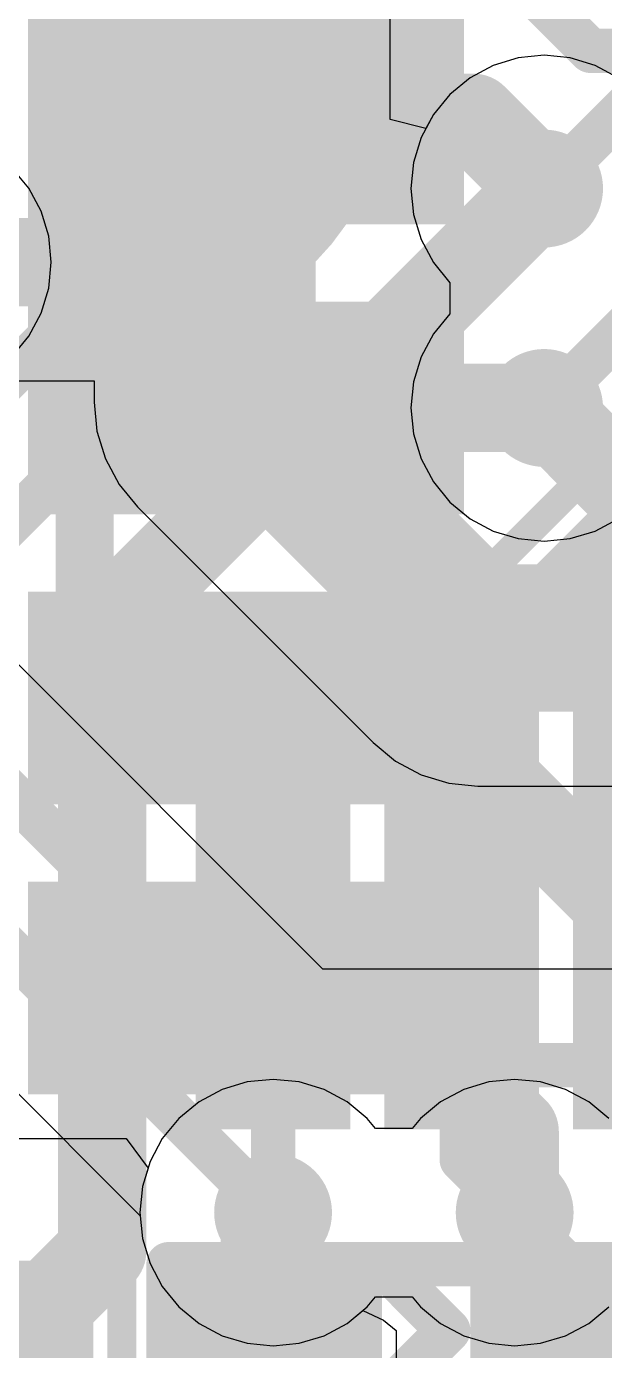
# Model space of a CAD drawing. Extents: x 122.9 to 153, y 141.4 to 165.6.
# Drawn here: x 133.769 to 135.762, y 150.34 to 154.905 of the extents above; entities that cross this region are included whole.
import ezdxf

# ---------------------------------------------------------------- set-up
doc = ezdxf.new("R2010")
doc.units = 0
doc.layers.get('0').update_dxf_attribs({"linetype": 'CONTINUOUS'})
for name, color, linetype in [('BOTTOMLAYER', 5, 'CONTINUOUS'), ('BOTTOMOVERLAY', 54, 'CONTINUOUS'), ('BOTTOMPASTE', 16, 'CONTINUOUS'), ('BOTTOMSOLDER', 6, 'CONTINUOUS'), ('MIDLAYER1', 16, 'CONTINUOUS'), ('MIDLAYER2', 76, 'CONTINUOUS'), ('MULTILAYER', 9, 'CONTINUOUS'), ('TOPLAYER', 1, 'CONTINUOUS'), ('TOPOVERLAY', 2, 'CONTINUOUS'), ('TOPPASTE', 8, 'CONTINUOUS'), ('TOPSOLDER', 216, 'CONTINUOUS')]:
    doc.layers.add(name, color=color, linetype=linetype)

# ---------------------------------------------------------------- blocks, each defined once
blk = doc.blocks.new('SOD882_ESD_3')
at = {"layer": 'TOPLAYER'}
for points in [[(-0.549999, -0.349999), (-0.15, -0.349999), (-0.549999, 0.349999), (-0.15, 0.349999)], [(0.15, -0.349999), (0.549999, -0.349999), (0.15, 0.349999), (0.549999, 0.349999)]]:
    blk.add_solid(points, dxfattribs=at)
at = {"layer": 'TOPOVERLAY', "const_width": 0.1}
for points in [[(-0.750001, 0.549999), (0.749999, 0.549996)], [(-0.750001, -0.549999), (-0.750001, 0.549999)], [(0.749999, -0.549996), (0.749999, 0.549996)], [(-0.750001, -0.549999), (0.749999, -0.549996)]]:
    blk.add_lwpolyline(points, dxfattribs=at)
at = {"layer": 'TOPOVERLAY', "const_width": 0.05}
for points in [[(-0.775, 0.549999, 1), (-0.725002, 0.549999, 1)], [(-0.775, 0.549999, 1), (-0.725002, 0.549999, 1)], [(0.725, 0.549996, 1), (0.774997, 0.549996, 1)], [(0.725, 0.549996, 1), (0.774997, 0.549996, 1)], [(-0.775, -0.549999, 1), (-0.725002, -0.549999, 1)], [(-0.775, -0.549999, 1), (-0.725002, -0.549999, 1)], [(0.725, -0.549996, 1), (0.774997, -0.549996, 1)], [(0.725, -0.549996, 1), (0.774997, -0.549996, 1)]]:
    blk.add_lwpolyline(points, format="xyb", close=True, dxfattribs=at)
at = {"layer": 'TOPPASTE'}
for points in [[(-0.549999, -0.349999), (-0.15, -0.349999), (-0.549999, 0.349999), (-0.15, 0.349999)], [(0.15, -0.349999), (0.549999, -0.349999), (0.15, 0.349999), (0.549999, 0.349999)]]:
    blk.add_solid(points, dxfattribs=at)
at = {"layer": 'TOPSOLDER'}
for points in [[(-0.651599, -0.451599), (-0.0484, -0.451599), (-0.651599, 0.451599), (-0.0484, 0.451599)], [(0.0484, -0.451599), (0.651599, -0.451599), (0.0484, 0.451599), (0.651599, 0.451599)]]:
    blk.add_solid(points, dxfattribs=at)
blk = doc.blocks.new('SOD882_ESD_B_4')
at = {"layer": 'BOTTOMLAYER'}
for points in [[(-0.549999, -0.349999), (-0.15, -0.349999), (-0.549999, 0.349999), (-0.15, 0.349999)], [(0.15, -0.349999), (0.549999, -0.349999), (0.15, 0.349999), (0.549999, 0.349999)]]:
    blk.add_solid(points, dxfattribs=at)
at = {"layer": 'BOTTOMOVERLAY', "const_width": 0.1}
for points in [[(0.749999, 0.549996), (-0.750001, 0.549999)], [(-0.750001, -0.549999), (-0.750001, 0.549999)], [(0.749999, -0.549996), (0.749999, 0.549996)], [(-0.750001, -0.549999), (0.749999, -0.549996)]]:
    blk.add_lwpolyline(points, dxfattribs=at)
at = {"layer": 'BOTTOMOVERLAY', "const_width": 0.05}
for points in [[(-0.775, 0.549999, 1), (-0.725002, 0.549999, 1)], [(-0.775, 0.549999, 1), (-0.725002, 0.549999, 1)], [(0.725, 0.549996, 1), (0.774997, 0.549996, 1)], [(0.725, 0.549996, 1), (0.774997, 0.549996, 1)], [(-0.775, -0.549999, 1), (-0.725002, -0.549999, 1)], [(-0.775, -0.549999, 1), (-0.725002, -0.549999, 1)], [(0.725, -0.549996, 1), (0.774997, -0.549996, 1)], [(0.725, -0.549996, 1), (0.774997, -0.549996, 1)]]:
    blk.add_lwpolyline(points, format="xyb", close=True, dxfattribs=at)
at = {"layer": 'BOTTOMPASTE'}
for points in [[(-0.549999, -0.349999), (-0.15, -0.349999), (-0.549999, 0.349999), (-0.15, 0.349999)], [(0.15, -0.349999), (0.549999, -0.349999), (0.15, 0.349999), (0.549999, 0.349999)]]:
    blk.add_solid(points, dxfattribs=at)
at = {"layer": 'BOTTOMSOLDER'}
for points in [[(-0.651599, -0.451599), (-0.0484, -0.451599), (-0.651599, 0.451599), (-0.0484, 0.451599)], [(0.0484, -0.451599), (0.651599, -0.451599), (0.0484, 0.451599), (0.651599, 0.451599)]]:
    blk.add_solid(points, dxfattribs=at)
blk = doc.blocks.new('FPC_8P_1MM_6')
at = {"layer": 'TOPLAYER'}
for points in [[(3.735001, -0.649999), (4.264998, -0.649999), (3.735001, 0.649999), (4.264998, 0.649999)], [(4.735002, -0.649999), (5.264998, -0.649999), (4.735002, 0.649999), (5.264998, 0.649999)], [(5.735002, -0.649999), (6.264999, -0.649999), (5.735002, 0.649999), (6.264999, 0.649999)], [(6.735003, -0.649999), (7.264999, -0.649999), (6.735003, 0.649999), (7.264999, 0.649999)]]:
    blk.add_solid(points, dxfattribs=at)
at = {"layer": 'TOPOVERLAY', "const_width": 0.0762}
blk.add_lwpolyline([(9.95, -0.05), (7.6, -0.05)], dxfattribs=at)
at = {"layer": 'TOPOVERLAY', "const_width": 0.0381}
blk.add_lwpolyline([(7.58095, -0.05, 1), (7.61905, -0.05, 1)], format="xyb", close=True, dxfattribs=at)
at = {"layer": 'TOPPASTE'}
for points in [[(3.735001, -0.649999), (4.264998, -0.649999), (3.735001, 0.649999), (4.264998, 0.649999)], [(4.735002, -0.649999), (5.264998, -0.649999), (4.735002, 0.649999), (5.264998, 0.649999)], [(5.735002, -0.649999), (6.264999, -0.649999), (5.735002, 0.649999), (6.264999, 0.649999)], [(6.735003, -0.649999), (7.264999, -0.649999), (6.735003, 0.649999), (7.264999, 0.649999)]]:
    blk.add_solid(points, dxfattribs=at)
at = {"layer": 'TOPSOLDER'}
for points in [[(3.633401, -0.751599), (4.366598, -0.751599), (3.633401, 0.751599), (4.366598, 0.751599)], [(4.633402, -0.751599), (5.366598, -0.751599), (4.633402, 0.751599), (5.366598, 0.751599)], [(5.633402, -0.751599), (6.366599, -0.751599), (5.633402, 0.751599), (6.366599, 0.751599)], [(6.633403, -0.751599), (7.366599, -0.751599), (6.633403, 0.751599), (7.366599, 0.751599)]]:
    blk.add_solid(points, dxfattribs=at)
blk = doc.blocks.new('TSSOP14_B_7')
at = {"layer": 'BOTTOMLAYER'}
for points in [[(2.250001, -0.815238), (3.649998, -0.815238), (2.250001, -0.485242), (3.649998, -0.485242)], [(2.250001, -1.465478), (3.649998, -1.465478), (2.250001, -1.135482), (3.649998, -1.135482)], [(2.250001, -2.115718), (3.649998, -2.115718), (2.250001, -1.785722), (3.649998, -1.785722)]]:
    blk.add_solid(points, dxfattribs=at)
at = {"layer": 'BOTTOMOVERLAY', "const_width": 0.2}
for points in [[(2.000001, -2.6), (2.000001, 2.6)], [(2.000001, -2.6), (1.000001, -2.6)]]:
    blk.add_lwpolyline(points, dxfattribs=at)
at = {"layer": 'BOTTOMOVERLAY', "const_width": 0.2032}
blk.add_lwpolyline([(-1.000001, -2.6, -1), (1.000001, -2.6)], format="xyb", dxfattribs=at)
at = {"layer": 'BOTTOMOVERLAY'}
for points, const_width in [([(0.949201, -2.6, 1), (1.050801, -2.6, 1)], 0.1016), ([(0.950001, -2.6, 1), (1.05, -2.6, 1)], 0.1), ([(1.950001, -2.6, 1), (2.050001, -2.6, 1)], 0.1), ([(1.950001, -2.6, 1), (2.050001, -2.6, 1)], 0.1)]:
    blk.add_lwpolyline(points, format="xyb", close=True, dxfattribs=dict(at, const_width=const_width))
at = {"layer": 'BOTTOMPASTE'}
for points in [[(2.268002, -1.447477), (3.631997, -1.447477), (2.268002, -1.153483), (3.631997, -1.153483)], [(2.268002, -2.097717), (3.631997, -2.097717), (2.268002, -1.803723), (3.631997, -1.803723)]]:
    blk.add_solid(points, dxfattribs=at)
at = {"layer": 'BOTTOMSOLDER'}
for points in [[(2.148401, -0.916838), (3.751598, -0.916838), (2.148401, -0.383642), (3.751598, -0.383642)], [(2.148401, -1.567078), (3.751598, -1.567078), (2.148401, -1.033882), (3.751598, -1.033882)], [(2.148401, -2.217318), (3.751598, -2.217318), (2.148401, -1.684122), (3.751598, -1.684122)]]:
    blk.add_solid(points, dxfattribs=at)
blk = doc.blocks.new('R0402_B_8')
at = {"layer": 'BOTTOMLAYER'}
for points in [[(-0.762, -0.3048), (-0.254, -0.3048), (-0.762, 0.3048), (-0.254, 0.3048)], [(0.254, -0.3048), (0.762, -0.3048), (0.254, 0.3048), (0.762, 0.3048)]]:
    blk.add_solid(points, dxfattribs=at)
at = {"layer": 'BOTTOMOVERLAY', "const_width": 0.1524}
for points in [[(0.889, 0.4318), (-0.889, 0.4318)], [(-0.889, 0.4318), (-0.889, -0.431795)], [(0.1524, 0.4318), (-0.0762, 0.2032)], [(0.889, 0.4318), (0.889, -0.431795)], [(0.127, 0), (-0.0762, 0.2032)], [(0.127, 0), (-0.0762, -0.2032)], [(0.1524, -0.4318), (-0.0762, -0.2032)], [(0.889, -0.431795), (-0.889, -0.431795)]]:
    blk.add_lwpolyline(points, dxfattribs=at)
at = {"layer": 'BOTTOMOVERLAY', "const_width": 0.0762}
for points in [[(-0.9271, 0.4318, 1), (-0.8509, 0.4318, 1)], [(-0.9271, 0.4318, 1), (-0.8509, 0.4318, 1)], [(0.1143, 0.4318, 1), (0.1905, 0.4318, 1)], [(0.8509, 0.4318, 1), (0.9271, 0.4318, 1)], [(0.8509, 0.4318, 1), (0.9271, 0.4318, 1)], [(-0.1143, 0.2032, 1), (-0.0381, 0.2032, 1)], [(-0.1143, 0.2032, 1), (-0.0381, 0.2032, 1)], [(0.0889, 0, 1), (0.1651, 0, 1)], [(0.0889, 0, 1), (0.1651, 0, 1)], [(-0.1143, -0.2032, 1), (-0.0381, -0.2032, 1)], [(-0.1143, -0.2032, 1), (-0.0381, -0.2032, 1)], [(-0.9271, -0.431795, 1), (-0.8509, -0.431795, 1)], [(-0.9271, -0.431795, 1), (-0.8509, -0.431795, 1)], [(0.1143, -0.4318, 1), (0.1905, -0.4318, 1)], [(0.8509, -0.431795, 1), (0.9271, -0.431795, 1)], [(0.8509, -0.431795, 1), (0.9271, -0.431795, 1)]]:
    blk.add_lwpolyline(points, format="xyb", close=True, dxfattribs=at)
at = {"layer": 'BOTTOMPASTE'}
for points in [[(-0.762, -0.3048), (-0.254, -0.3048), (-0.762, 0.3048), (-0.254, 0.3048)], [(0.254, -0.3048), (0.762, -0.3048), (0.254, 0.3048), (0.762, 0.3048)]]:
    blk.add_solid(points, dxfattribs=at)
at = {"layer": 'BOTTOMSOLDER'}
for points in [[(-0.8636, -0.4064), (-0.1524, -0.4064), (-0.8636, 0.4064), (-0.1524, 0.4064)], [(0.1524, -0.4064), (0.8636, -0.4064), (0.1524, 0.4064), (0.8636, 0.4064)]]:
    blk.add_solid(points, dxfattribs=at)

msp = doc.modelspace()

# ---------------------------------------------------------------- linework, layer by layer
at = {"layer": 'BOTTOMLAYER'}
for points, const_width in [([(134.690201, 154.168602), (134.690201, 156.149802)], 0.1524), ([(134.334601, 154.321002), (134.334601, 155.997402)], 0.1524), ([(135.553801, 154.346402), (136.087201, 154.879802)], 0.1524), ([(135.553801, 153.590003), (136.442801, 154.479003)], 0.1524), ([(134.029801, 152.822402), (135.553801, 154.346402)], 0.3048), ([(133.267801, 153.254202), (134.334601, 154.321002)], 0.1524), ([(133.598001, 153.076402), (134.690201, 154.168602)], 0.1524), ([(134.029801, 150.683201), (134.029801, 152.822402)], 0.3048), ([(134.619081, 150.815802), (134.619081, 151.904403)], 0.1524), ([(135.269321, 150.998682), (135.269321, 151.904403)], 0.1524), ([(135.269321, 150.998682), (135.452201, 150.815802)], 0.1524), ([(134.619081, 150.226522), (134.619081, 150.815802)], 0.1524), ([(135.452201, 150.815802), (135.655401, 150.612602)], 0.1524), ([(133.547201, 150.200601), (134.029801, 150.683201)], 0.3048), ([(135.655401, 150.206202), (135.655401, 150.612602)], 0.1524)]:
    msp.add_lwpolyline(points, dxfattribs=dict(at, const_width=const_width))
for points, const_width in [([(135.452201, 154.346402, 1), (135.655401, 154.346402, 1)], 0.2032), ([(135.477601, 154.346402, 1), (135.630001, 154.346402, 1)], 0.1524), ([(134.296501, 154.321002, 1), (134.372701, 154.321002, 1)], 0.0762), ([(134.296501, 154.321002, 1), (134.372701, 154.321002, 1)], 0.0762), ([(135.515701, 154.346402, 1), (135.591901, 154.346402, 1)], 0.0762), ([(134.652101, 154.168602, 1), (134.728301, 154.168602, 1)], 0.0762), ([(134.652101, 154.168602, 1), (134.728301, 154.168602, 1)], 0.0762), ([(135.452201, 153.590003, 1), (135.655401, 153.590003, 1)], 0.2032), ([(135.515701, 153.590003, 1), (135.591901, 153.590003, 1)], 0.0762), ([(133.953601, 152.822402, 1), (134.106001, 152.822402, 1)], 0.1524), ([(133.953601, 152.822402, 1), (134.106001, 152.822402, 1)], 0.1524), ([(134.580981, 151.904403, 1), (134.657181, 151.904403, 1)], 0.0762), ([(135.231221, 151.904403, 1), (135.307421, 151.904403, 1)], 0.0762), ([(135.231221, 150.998682, 1), (135.307421, 150.998682, 1)], 0.0762), ([(135.231221, 150.998682, 1), (135.307421, 150.998682, 1)], 0.0762), ([(134.517481, 150.815802, 1), (134.720681, 150.815802, 1)], 0.2032), ([(135.350601, 150.815802, 1), (135.553801, 150.815802, 1)], 0.2032), ([(134.580981, 150.815802, 1), (134.657181, 150.815802, 1)], 0.0762), ([(134.580981, 150.815802, 1), (134.657181, 150.815802, 1)], 0.0762), ([(135.414101, 150.815802, 1), (135.490301, 150.815802, 1)], 0.0762), ([(135.414101, 150.815802, 1), (135.490301, 150.815802, 1)], 0.0762), ([(133.953601, 150.683201, 1), (134.106001, 150.683201, 1)], 0.1524), ([(133.953601, 150.683201, 1), (134.106001, 150.683201, 1)], 0.1524), ([(135.617301, 150.612602, 1), (135.693501, 150.612602, 1)], 0.0762), ([(135.617301, 150.612602, 1), (135.693501, 150.612602, 1)], 0.0762)]:
    msp.add_lwpolyline(points, format="xyb", close=True, dxfattribs=dict(at, const_width=const_width))
at = {"layer": 'MIDLAYER1'}
for p, q in [((135.464174, 154.796988), (135.377992, 154.770844)), ((135.553801, 154.805814), (135.464174, 154.796988)), ((135.643427, 154.796988), (135.553801, 154.805814)), ((135.729609, 154.770844), (135.643427, 154.796988)), ((135.377992, 154.770844), (135.298564, 154.72839)), ((135.809037, 154.72839), (135.729609, 154.770844)), ((135.298564, 154.72839), (135.228947, 154.671255)), ((135.228947, 154.671255), (135.171812, 154.601639)), ((135.171812, 154.601639), (135.129359, 154.522211)), ((135.129359, 154.522211), (135.103215, 154.436028)), ((135.103215, 154.436028), (135.094388, 154.346402)), ((133.776789, 154.347639), (133.719654, 154.417255)), ((133.819242, 154.268211), (133.776789, 154.347639)), ((135.094388, 154.346402), (135.103215, 154.256776)), ((133.845386, 154.182028), (133.819242, 154.268211)), ((135.103215, 154.256776), (135.129359, 154.170593)), ((133.854213, 154.092402), (133.845386, 154.182028)), ((135.129359, 154.170593), (135.171812, 154.091165)), ((133.845386, 154.002776), (133.854213, 154.092402)), ((135.171812, 154.091165), (135.228947, 154.021551)), ((135.228947, 154.021551), (135.228947, 153.914853)), ((133.819242, 153.916593), (133.845386, 154.002776)), ((133.776789, 153.837165), (133.819242, 153.916593)), ((135.228947, 153.914853), (135.171812, 153.84524)), ((135.171812, 153.84524), (135.129359, 153.765811)), ((133.719654, 153.767549), (133.776789, 153.837165)), ((135.129359, 153.765811), (135.103215, 153.679629)), ((135.103215, 153.679629), (135.094388, 153.590003)), ((135.094388, 153.590003), (135.103215, 153.500376)), ((135.103215, 153.500376), (135.129359, 153.414194)), ((135.129359, 153.414194), (135.171812, 153.334766)), ((135.171812, 153.334766), (135.228947, 153.265149)), ((135.228947, 153.265149), (135.298564, 153.208015)), ((135.298564, 153.208015), (135.377992, 153.165561)), ((135.729609, 153.165561), (135.809037, 153.208015)), ((135.377992, 153.165561), (135.464174, 153.139417)), ((135.643427, 153.139417), (135.729609, 153.165561)), ((135.464174, 153.139417), (135.553801, 153.13059)), ((135.553801, 153.13059), (135.643427, 153.139417)), ((134.443272, 151.240244), (134.363844, 151.19779)), ((134.529454, 151.266388), (134.443272, 151.240244)), ((134.619081, 151.275214), (134.529454, 151.266388)), ((134.708707, 151.266388), (134.619081, 151.275214)), ((134.794889, 151.240244), (134.708707, 151.266388)), ((134.874317, 151.19779), (134.794889, 151.240244)), ((135.276392, 151.240244), (135.196964, 151.19779)), ((135.362574, 151.266388), (135.276392, 151.240244)), ((135.452201, 151.275214), (135.362574, 151.266388)), ((135.541827, 151.266388), (135.452201, 151.275214)), ((135.628009, 151.240244), (135.541827, 151.266388)), ((135.707437, 151.19779), (135.628009, 151.240244)), ((134.363844, 151.19779), (134.294227, 151.140655)), ((134.943934, 151.140655), (134.874317, 151.19779)), ((135.196964, 151.19779), (135.127347, 151.140655)), ((135.777054, 151.140655), (135.707437, 151.19779)), ((134.294227, 151.140655), (134.237092, 151.071039)), ((134.972141, 151.106287), (134.943934, 151.140655)), ((135.099141, 151.106287), (134.972141, 151.106287)), ((135.127347, 151.140655), (135.099141, 151.106287)), ((134.237092, 151.071039), (134.194639, 150.991611)), ((134.194639, 150.991611), (134.168495, 150.905428)), ((134.168495, 150.905428), (134.159668, 150.815802)), ((134.159668, 150.815802), (134.168495, 150.726176)), ((134.168495, 150.726176), (134.194639, 150.639993)), ((134.194639, 150.639993), (134.237092, 150.560565)), ((134.237092, 150.560565), (134.294227, 150.490949)), ((134.943934, 150.490949), (134.972141, 150.525317)), ((134.972141, 150.525317), (135.099141, 150.525317)), ((135.099141, 150.525317), (135.127347, 150.490949)), ((134.294227, 150.490949), (134.363844, 150.433814)), ((134.874317, 150.433814), (134.943934, 150.490949)), ((135.127347, 150.490949), (135.196964, 150.433814)), ((135.707437, 150.433814), (135.777054, 150.490949)), ((134.363844, 150.433814), (134.443272, 150.39136)), ((134.794889, 150.39136), (134.874317, 150.433814)), ((135.196964, 150.433814), (135.276392, 150.39136)), ((135.628009, 150.39136), (135.707437, 150.433814)), ((134.443272, 150.39136), (134.529454, 150.365216)), ((134.708707, 150.365216), (134.794889, 150.39136)), ((135.276392, 150.39136), (135.362574, 150.365216)), ((135.541827, 150.365216), (135.628009, 150.39136)), ((134.529454, 150.365216), (134.619081, 150.35639)), ((134.619081, 150.35639), (134.708707, 150.365216)), ((135.362574, 150.365216), (135.452201, 150.35639)), ((135.452201, 150.35639), (135.541827, 150.365216))]:
    msp.add_line(p, q, dxfattribs=at)
at = {"layer": 'MIDLAYER1', "const_width": 0.2032}
for points in [[(135.452201, 154.346402, 1), (135.655401, 154.346402, 1)], [(135.452201, 153.590003, 1), (135.655401, 153.590003, 1)], [(134.517481, 150.815802, 1), (134.720681, 150.815802, 1)], [(135.350601, 150.815802, 1), (135.553801, 150.815802, 1)]]:
    msp.add_lwpolyline(points, format="xyb", close=True, dxfattribs=at)
at = {"layer": 'MIDLAYER2'}
for p, q in [((135.022859, 154.584303), (135.022859, 155.514802)), ((135.464174, 154.796988), (135.377992, 154.770844)), ((135.553801, 154.805814), (135.464174, 154.796988)), ((135.643427, 154.796988), (135.553801, 154.805814)), ((135.729609, 154.770844), (135.643427, 154.796988)), ((135.377992, 154.770844), (135.298564, 154.72839)), ((135.809037, 154.72839), (135.729609, 154.770844)), ((135.298564, 154.72839), (135.228947, 154.671255)), ((135.228947, 154.671255), (135.171812, 154.601639)), ((135.146054, 154.553448), (135.022859, 154.584303)), ((135.171812, 154.601639), (135.146054, 154.553448)), ((133.600685, 153.684036), (134.001942, 153.684036)), ((134.001942, 153.684036), (134.001942, 153.609802)), ((134.001942, 153.609802), (134.011749, 153.510216)), ((134.011749, 153.510216), (134.040799, 153.414458)), ((134.040799, 153.414458), (134.087969, 153.326206)), ((134.087969, 153.326206), (134.151451, 153.248853)), ((134.151451, 153.248853), (134.964251, 152.436053)), ((134.790658, 151.6556), (133.237102, 153.209155)), ((132.218382, 152.747266), (134.16074, 150.80491)), ((134.964251, 152.436053), (134.964249, 152.436053)), ((134.964249, 152.436053), (134.964251, 152.43605)), ((134.964251, 152.43605), (134.964254, 152.436048)), ((134.964254, 152.436048), (134.964254, 152.43605)), ((134.964254, 152.43605), (135.041604, 152.372571)), ((135.041604, 152.372571), (135.129857, 152.3254)), ((135.129857, 152.3254), (135.225615, 152.296353)), ((135.225615, 152.296353), (135.325201, 152.286543)), ((135.325201, 152.286543), (139.939761, 152.286543)), ((138.037921, 151.6556), (134.790658, 151.6556)), ((134.16074, 150.80491), (134.168495, 150.726176)), ((134.168495, 150.726176), (134.194639, 150.639993)), ((134.194639, 150.639993), (134.237092, 150.560565)), ((134.237092, 150.560565), (134.294227, 150.490949)), ((134.943934, 150.490949), (134.972141, 150.525317)), ((134.972141, 150.525317), (135.099141, 150.525317)), ((135.099141, 150.525317), (135.127347, 150.490949)), ((134.294227, 150.490949), (134.363844, 150.433814)), ((134.874317, 150.433814), (134.943934, 150.490949)), ((135.127347, 150.490949), (135.196964, 150.433814)), ((135.707437, 150.433814), (135.777054, 150.490949)), ((134.363844, 150.433814), (134.443272, 150.39136)), ((134.794889, 150.39136), (134.874317, 150.433814)), ((135.196964, 150.433814), (135.276392, 150.39136)), ((135.628009, 150.39136), (135.707437, 150.433814)), ((134.443272, 150.39136), (134.529454, 150.365216)), ((134.708707, 150.365216), (134.794889, 150.39136)), ((135.276392, 150.39136), (135.362574, 150.365216)), ((135.541827, 150.365216), (135.628009, 150.39136)), ((134.529454, 150.365216), (134.619081, 150.35639)), ((134.619081, 150.35639), (134.708707, 150.365216)), ((135.362574, 150.365216), (135.452201, 150.35639)), ((135.452201, 150.35639), (135.541827, 150.365216))]:
    msp.add_line(p, q, dxfattribs=at)
for points, const_width in [([(134.512401, 154.067002), (134.512401, 155.514802)], 0.508), ([(134.512401, 153.609802), (134.512401, 154.067002)], 0.508), ([(133.394801, 154.092402), (134.487001, 154.092402)], 0.3048), ([(134.487001, 154.092402), (134.512401, 154.067002)], 0.3048), ([(134.512401, 153.609802), (135.325201, 152.797002)], 0.508), ([(132.531201, 153.445825), (134.653223, 151.323802)], 0.1524), ([(132.175601, 153.259282), (134.619081, 150.815802)], 0.1524), ([(135.325201, 152.797002), (137.585801, 152.797002)], 0.508), ([(134.653223, 151.323802), (138.037921, 151.323802)], 0.1524)]:
    msp.add_lwpolyline(points, dxfattribs=dict(at, const_width=const_width))
for points, const_width in [([(135.452201, 154.346402, 1), (135.655401, 154.346402, 1)], 0.2032), ([(134.385401, 154.067002, 1), (134.639401, 154.067002, 1)], 0.254), ([(134.385401, 154.067002, 1), (134.639401, 154.067002, 1)], 0.254), ([(134.410801, 154.092402, 1), (134.563201, 154.092402, 1)], 0.1524), ([(134.410801, 154.092402, 1), (134.563201, 154.092402, 1)], 0.1524), ([(134.436201, 154.067002, 1), (134.588601, 154.067002, 1)], 0.1524), ([(134.385401, 153.609802, 1), (134.639401, 153.609802, 1)], 0.254), ([(134.385401, 153.609802, 1), (134.639401, 153.609802, 1)], 0.254), ([(135.452201, 153.590003, 1), (135.655401, 153.590003, 1)], 0.2032), ([(135.198201, 152.797002, 1), (135.452201, 152.797002, 1)], 0.254), ([(135.198201, 152.797002, 1), (135.452201, 152.797002, 1)], 0.254), ([(134.615123, 151.323802, 1), (134.691323, 151.323802, 1)], 0.0762), ([(134.615123, 151.323802, 1), (134.691323, 151.323802, 1)], 0.0762), ([(134.517481, 150.815802, 1), (134.720681, 150.815802, 1)], 0.2032), ([(135.350601, 150.815802, 1), (135.553801, 150.815802, 1)], 0.2032), ([(134.580981, 150.815802, 1), (134.657181, 150.815802, 1)], 0.0762)]:
    msp.add_lwpolyline(points, format="xyb", close=True, dxfattribs=dict(at, const_width=const_width))
at = {"layer": 'MULTILAYER', "const_width": 0.2032}
for points in [[(135.452201, 154.346402, 1), (135.655401, 154.346402, 1)], [(135.452201, 153.590003, 1), (135.655401, 153.590003, 1)], [(134.517481, 150.815802, 1), (134.720681, 150.815802, 1)], [(135.350601, 150.815802, 1), (135.553801, 150.815802, 1)]]:
    msp.add_lwpolyline(points, format="xyb", close=True, dxfattribs=at)
at = {"layer": 'TOPLAYER'}
for p, q in [((133.622001, 151.071003), (134.112124, 151.071003)), ((134.112124, 151.071003), (134.187778, 150.968994)), ((134.187778, 150.968994), (134.168495, 150.905428)), ((134.168495, 150.905428), (134.159668, 150.815802)), ((134.159668, 150.815802), (134.168495, 150.726176)), ((134.168495, 150.726176), (134.194639, 150.639993)), ((134.194639, 150.639993), (134.237092, 150.560565)), ((134.237092, 150.560565), (134.294227, 150.490949)), ((134.294227, 150.490949), (134.363844, 150.433814)), ((134.874317, 150.433814), (134.929027, 150.478714)), ((134.929027, 150.478714), (134.999385, 150.445437)), ((134.363844, 150.433814), (134.443272, 150.39136)), ((134.794889, 150.39136), (134.874317, 150.433814)), ((134.999385, 150.445437), (135.043835, 150.408957)), ((134.443272, 150.39136), (134.529454, 150.365216)), ((134.708707, 150.365216), (134.794889, 150.39136)), ((135.043835, 150.408957), (135.043835, 149.999804)), ((134.529454, 150.365216), (134.619081, 150.35639)), ((134.619081, 150.35639), (134.708707, 150.365216))]:
    msp.add_line(p, q, dxfattribs=at)
for points, const_width in [([(134.945199, 155.590004), (135.714202, 154.821001)], 0.1524), ([(135.714202, 154.821001), (136.268201, 154.821001)], 0.1524), ([(134.526, 154.590003), (135.310199, 154.590003)], 0.3048), ([(135.310199, 154.590003), (135.553801, 154.346402)], 0.3048), ([(134.526, 153.590003), (135.553801, 153.590003)], 0.3048), ([(135.553801, 153.590003), (136.024026, 153.119778)], 0.3048), ([(134.526, 152.590002), (135.1004, 152.590002)], 0.3048), ([(135.1004, 152.590002), (136.2172, 151.473202)], 0.3048), ([(134.526, 151.590002), (134.957401, 151.590002)], 0.3048), ([(134.957401, 151.590002), (135.452201, 151.095202)], 0.3048), ([(135.452201, 150.815802), (135.452201, 151.095202)], 0.3048), ([(135.452201, 149.647405), (135.452201, 150.815802)], 0.3048)]:
    msp.add_lwpolyline(points, dxfattribs=dict(at, const_width=const_width))
for points, const_width in [([(135.676102, 154.821001, 1), (135.752302, 154.821001, 1)], 0.0762), ([(135.676102, 154.821001, 1), (135.752302, 154.821001, 1)], 0.0762), ([(134.4498, 154.590003, 1), (134.6022, 154.590003, 1)], 0.1524), ([(135.233999, 154.590003, 1), (135.386399, 154.590003, 1)], 0.1524), ([(135.233999, 154.590003, 1), (135.386399, 154.590003, 1)], 0.1524), ([(135.452201, 154.346402, 1), (135.655401, 154.346402, 1)], 0.2032), ([(135.477601, 154.346402, 1), (135.630001, 154.346402, 1)], 0.1524), ([(135.452201, 153.590003, 1), (135.655401, 153.590003, 1)], 0.2032), ([(134.4498, 153.590003, 1), (134.6022, 153.590003, 1)], 0.1524), ([(135.477601, 153.590003, 1), (135.630001, 153.590003, 1)], 0.1524), ([(135.477601, 153.590003, 1), (135.630001, 153.590003, 1)], 0.1524), ([(134.4498, 152.590002, 1), (134.6022, 152.590002, 1)], 0.1524), ([(135.0242, 152.590002, 1), (135.1766, 152.590002, 1)], 0.1524), ([(135.0242, 152.590002, 1), (135.1766, 152.590002, 1)], 0.1524), ([(134.4498, 151.590002, 1), (134.6022, 151.590002, 1)], 0.1524), ([(134.881201, 151.590002, 1), (135.033601, 151.590002, 1)], 0.1524), ([(134.881201, 151.590002, 1), (135.033601, 151.590002, 1)], 0.1524), ([(135.376001, 151.095202, 1), (135.528401, 151.095202, 1)], 0.1524), ([(135.376001, 151.095202, 1), (135.528401, 151.095202, 1)], 0.1524), ([(134.517481, 150.815802, 1), (134.720681, 150.815802, 1)], 0.2032), ([(135.350601, 150.815802, 1), (135.553801, 150.815802, 1)], 0.2032), ([(135.376001, 150.815802, 1), (135.528401, 150.815802, 1)], 0.1524), ([(135.376001, 150.815802, 1), (135.528401, 150.815802, 1)], 0.1524)]:
    msp.add_lwpolyline(points, format="xyb", close=True, dxfattribs=dict(at, const_width=const_width))

# ---------------------------------------------------------------- block references
for name, p, rotation in [('FPC_8P_1MM_6', (134.526, 158.590003), 270), ('TSSOP14_B_7', (136.569801, 154.854402), 270), ('SOD882_ESD_3', (136.271513, 152.87229), 315), ('R0402_B_8', (135.147401, 150.206202), 180), ('SOD882_ESD_B_4', (133.547201, 149.850602), 270)]:
    msp.add_blockref(name, p, dxfattribs=dict(rotation=rotation))

doc.saveas('drawing.dxf')
